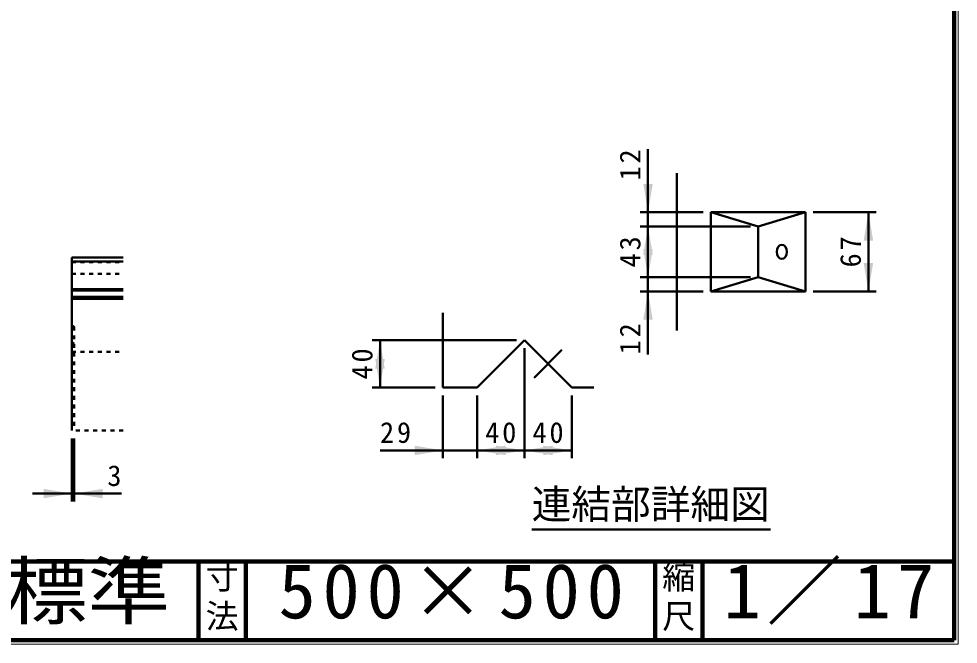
# Model space of a CAD drawing. Units: millimetres, scale not verified, with parts at other scales. Extents: x 100 to 4105, y 100 to 2870.
# Drawn here: x 2912 to 4105, y 100 to 895 of the extents above; entities that cross this region are included whole.
import ezdxf
from ezdxf.enums import TextEntityAlignment as Align

# ---------------------------------------------------------------- set-up
doc = ezdxf.new("R2010")
doc.units = ezdxf.units.MM
doc.header["$LTSCALE"] = 5
doc.linetypes.add('USER1', pattern=[2.2, 1, -1.2])
doc.linetypes.add('USER2', pattern=[13.4, 10, -1.2, 1, -1.2])
doc.layers.add('V-nasSTD', color=7, linetype='Continuous', lineweight=35)
doc.styles.add('ＭＳ ゴシック', font='')
doc.styles.get('ＭＳ ゴシック').set_extended_font_data('MS Gothic')

msp = doc.modelspace()

# ---------------------------------------------------------------- hatches: boundary and pattern name
at = {"layer": 'V-nasSTD'}
for points in [[(3704.944, 684.752), (3710.944, 648.752), (3716.944, 684.752)], [(3996.944, 612.752), (3990.944, 648.752), (3984.944, 612.752)], [(3716.944, 594.752), (3710.944, 630.752), (3704.944, 594.752)], [(3704.944, 602.252), (3710.944, 566.252), (3716.944, 602.252)], [(3984.944, 584.252), (3990.944, 548.252), (3996.944, 584.252)], [(3716.944, 512.252), (3710.944, 548.252), (3704.944, 512.252)], [(3376.525, 450.179), (3370.525, 486.179), (3364.525, 450.179)], [(3364.525, 462.179), (3370.525, 426.179), (3376.525, 462.179)], [(3414.525, 340.179), (3450.525, 346.179), (3414.525, 352.179)], [(3530.025, 352.179), (3494.025, 346.179), (3530.025, 340.179)], [(3518.025, 340.179), (3554.025, 346.179), (3518.025, 352.179)], [(3590.025, 352.179), (3554.025, 346.179), (3590.025, 340.179)], [(3578.025, 340.179), (3614.025, 346.179), (3578.025, 352.179)], [(2943.16, 285.364), (2979.16, 291.364), (2943.16, 297.364)], [(3018.16, 297.364), (2982.16, 291.364), (3018.16, 285.364)]]:
    msp.add_hatch(color=256, dxfattribs=at).paths.add_polyline_path(points)

# ---------------------------------------------------------------- linework, layer by layer
at = {"layer": 'V-nasSTD', "lineweight": 100}
for p, q in [((4100, 105), (4100, 2865)), ((105, 205), (4100, 205)), ((3140, 205), (3140, 105)), ((3200, 205), (3200, 105)), ((3720, 205), (3720, 105)), ((3780, 205), (3780, 105)), ((105, 105), (4100, 105))]:
    msp.add_line(p, q, dxfattribs=at)
at = {"layer": 'V-nasSTD', "lineweight": 50}
for p, q in [((3710.944, 728.752), (3710.944, 648.752)), ((3747.444, 698.502), (3747.444, 498.502)), ((3780.944, 648.752), (3700.944, 648.752)), ((3710.944, 630.752), (3710.944, 648.752)), ((3790.944, 648.752), (3790.944, 548.252)), ((3790.944, 648.752), (3910.944, 648.752)), ((3790.944, 648.752), (3850.944, 630.752)), ((3850.944, 630.752), (3910.944, 648.752)), ((3910.944, 648.752), (3910.944, 548.252)), ((3920.944, 648.752), (4000.944, 648.752)), ((3990.944, 548.252), (3990.944, 648.752)), ((3840.944, 630.752), (3700.944, 630.752)), ((3710.944, 566.252), (3710.944, 630.752)), ((3850.944, 630.752), (3850.944, 566.252)), ((2979.16, 591.364), (2979.16, 371.364)), ((2979.16, 591.364), (3044.16, 591.364)), ((2979.16, 586.364), (3044.16, 586.364)), ((3840.944, 566.252), (3700.944, 566.252)), ((3710.944, 548.252), (3710.944, 566.252)), ((3790.944, 548.252), (3850.944, 566.252)), ((3850.944, 566.252), (3910.944, 548.252)), ((2979.16, 550.864), (3044.16, 550.864)), ((2979.16, 549.364), (3044.16, 549.364)), ((2979.16, 541.364), (3044.16, 541.364)), ((2979.16, 538.864), (3044.16, 538.864)), ((3780.944, 548.252), (3700.944, 548.252)), ((3710.944, 468.252), (3710.944, 548.252)), ((3790.944, 548.252), (3910.944, 548.252)), ((3920.944, 548.252), (4000.944, 548.252)), ((3450.525, 521.179), (3450.525, 426.179)), ((3544.025, 486.179), (3360.525, 486.179)), ((3370.525, 426.179), (3370.525, 486.179)), ((3494.025, 426.179), (3554.025, 486.179)), ((3554.025, 486.179), (3614.025, 426.179)), ((3554.025, 476.179), (3554.025, 336.179)), ((3440.525, 426.179), (3360.525, 426.179)), ((3450.525, 426.179), (3494.025, 426.179)), ((3614.025, 426.179), (3642.025, 426.179)), ((3450.525, 416.179), (3450.525, 336.179)), ((3494.025, 416.179), (3494.025, 336.179)), ((3614.025, 416.179), (3614.025, 336.179)), ((2979.16, 361.364), (2979.16, 281.364)), ((2982.16, 361.364), (2982.16, 281.364)), ((3370.525, 346.179), (3450.525, 346.179)), ((3450.525, 346.179), (3494.025, 346.179)), ((3494.025, 346.179), (3554.025, 346.179)), ((3554.025, 346.179), (3614.025, 346.179)), ((2929.16, 291.364), (2979.16, 291.364)), ((2979.16, 291.364), (2982.16, 291.364)), ((3042.16, 291.364), (2982.16, 291.364)), ((3563.187, 245.936), (3866.595, 245.936))]:
    msp.add_line(p, q, dxfattribs=at)
at = {"layer": 'V-nasSTD', "linetype": 'USER1', "lineweight": 50}
for p, q in [((2979.16, 585.364), (3044.16, 585.364)), ((2979.16, 570.364), (3044.16, 570.364)), ((2979.16, 505.364), (2982.16, 503.364)), ((2982.16, 503.364), (2982.16, 371.364)), ((2979.16, 481.364), (2982.16, 483.364)), ((2979.16, 471.364), (3044.16, 471.364)), ((3044.16, 371.364), (2979.16, 371.364))]:
    msp.add_line(p, q, dxfattribs=at)
at = {"layer": 'V-nasSTD', "linetype": 'USER2', "lineweight": 50}
msp.add_line((3566.347, 438.502), (3601.703, 473.857), dxfattribs=at)
at = {"layer": 'V-nasSTD', "lineweight": 13}
msp.add_lwpolyline([(100, 100), (100, 2870), (4105, 2870), (4105, 100)], close=True, dxfattribs=at)
at = {"layer": 'V-nasSTD', "lineweight": 50}
msp.add_ellipse((3880.944, 598.502), major_axis=(0, 9), ratio=0.707107, dxfattribs=at)

# ---------------------------------------------------------------- texts
at = {"layer": 'V-nasSTD', "style": 'ＭＳ ゴシック'}
for s, height, p in [('3', 26.39, (3024.16, 327.364)), ('連結部詳細図', 36.95, (3563.187, 296.336)), ('寸', 30.79, (3148.982, 200.999)), ('縮', 30.79, (3728.982, 200.999)), ('法', 30.79, (3148.976, 151.01)), ('尺', 30.79, (3728.976, 151.01))]:
    msp.add_text(s, height=height, dxfattribs=at).set_placement(p, align=Align.TOP_LEFT)
at = {"layer": 'V-nasSTD', "style": 'ＭＳ ゴシック', "width": 1.1}
msp.add_text('ユニロードⅡ Ｌ標準', height=69.65, dxfattribs=at).set_placement((2111, 202.47), align=Align.TOP_LEFT)
at = {"layer": 'V-nasSTD', "char_height": 26.39, "attachment_point": 1, "rotation": 90, "style": 'ＭＳ ゴシック'}
for s, insert in [('\\T1.2;12', (3674.944, 689.152)), ('\\T1.2;43', (3674.944, 578.702)), ('\\T1.2;67', (3954.944, 578.702)), ('\\T1.2;12', (3674.944, 468.252)), ('\\T1.2;40', (3334.525, 436.379))]:
    msp.add_mtext(s, dxfattribs=dict(at, insert=insert))
at = {"layer": 'V-nasSTD', "attachment_point": 1, "style": 'ＭＳ ゴシック'}
for s, insert, char_height in [('\\T1.2;29', (3370.525, 382.179), 26.39), ('\\T1.2;40', (3504.225, 382.179), 26.39), ('\\T1.2;40', (3564.225, 382.179), 26.39), ('\\T1.16;1／17', (3807.033, 202.582), 69.65), ('\\T1.18;500×500', (3241.581, 202.508), 69.65)]:
    msp.add_mtext(s, dxfattribs=dict(at, insert=insert, char_height=char_height))

doc.saveas('drawing.dxf')
